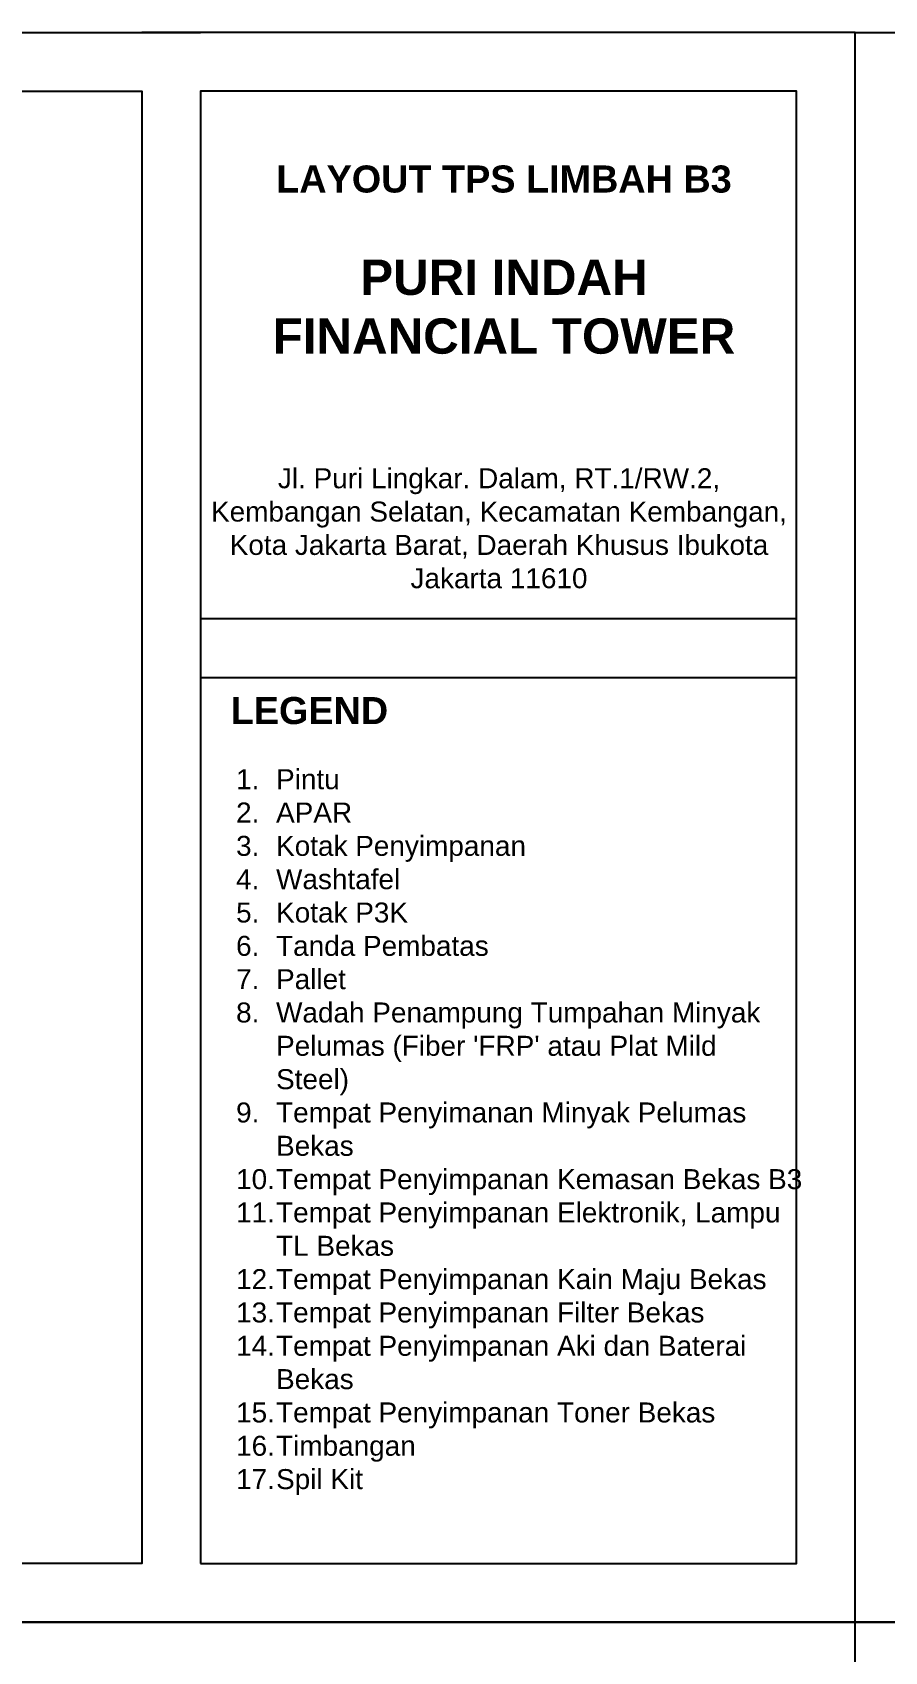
# Model space of a CAD drawing. Header units: millimetres. Extents: x -10849 to 51582, y -14593 to 28921.
# Drawn here: x 24848 to 28472, y -1200 to 5684 of the extents above; entities that cross this region are included whole.
import ezdxf

# ---------------------------------------------------------------- set-up
doc = ezdxf.new("R2010")
doc.units = ezdxf.units.MM
doc.styles.get("Standard").update_dxf_attribs({"font": 'arial.ttf'})

msp = doc.modelspace()

# ---------------------------------------------------------------- linework, layer by layer
for points in [[(25563, -1075), (14228.9, -1075), (14228.9, 5683.9), (25563, 5683.9)], [(25313, -1075), (28346.7, -1075), (28346.7, 5683.9), (25313, 5683.9)], [(39680.9, -1075), (28346.7, -1075), (28346.7, 5683.9), (39680.9, 5683.9)], [(25563, 3191.6), (28096.7, 3191.6)], [(25563, 2941.6), (28096.7, 2941.6)], [(25563, -7833.9), (14228.9, -7833.9), (14228.9, -1075), (25563, -1075)], [(25313, -7833.9), (28346.7, -7833.9), (28346.7, -1075), (25313, -1075)], [(39680.9, -7833.9), (28346.7, -7833.9), (28346.7, -1075), (39680.9, -1075)]]:
    msp.add_lwpolyline(points)
for points in [[(14478.9, 5433.9), (25313, 5433.9), (25313, -825), (14478.9, -825)], [(25563, -825), (28096.7, -825), (28096.7, 5433.9), (25563, 5433.9)]]:
    msp.add_lwpolyline(points, close=True)

# ---------------------------------------------------------------- texts
at = {"attachment_point": 1}
for s, width, insert, char_height in [('\\pxqc;{\\fArial|b1|i0|c0|p34;\\H0.92x;LAYOUT TPS LIMBAH B3\\P\\H1.08696x;\\P\\H1.2x;PURI INDAH \\PFINANCIAL TOWER}', 2823.659, (25441.3, 5118.1), 125), ('\\pxqc;Jl. Puri Lingkar. Dalam, RT.1/RW.2, Kembangan Selatan, Kecamatan Kembangan, Kota Jakarta Barat, Daerah Khusus Ibukota Jakarta 11610', 2445.621, (25609.2, 3830.9), 85), ('{\\fArial|b1|i0|c0|p34;\\H0.92x;LEGEND}', 925.541, (25691.3, 2858.3), 125), ("\\pxi-2,l3,ql,t3;1.^IPintu\\P2.^IAPAR\\P3.^IKotak Penyimpanan\\P4.^IWashtafel\\P5.^IKotak P3K\\P6.^ITanda Pembatas\\P7.^IPallet\\P8.^IWadah Penampung Tumpahan Minyak Pelumas (Fiber 'FRP' atau Plat Mild Steel)\\P9.^ITempat Penyimanan Minyak Pelumas Bekas\\P10.^ITempat Penyimpanan Kemasan Bekas B3\\P11.^ITempat Penyimpanan Elektronik, Lampu TL Bekas\\P12.^ITempat Penyimpanan Kain Maju Bekas\\P13.^ITempat Penyimpanan Filter Bekas\\P14.^ITempat Penyimpanan Aki dan Baterai Bekas\\P15.^ITempat Penyimpanan Toner Bekas\\P16.^ITimbangan\\P17.^ISpil Kit", 2445.621, (25629.1, 2551.5), 85)]:
    msp.add_mtext_dynamic_manual_height_columns(s, width=width, gutter_width=12.5, heights=[0], dxfattribs=dict(at, insert=insert, char_height=char_height))

doc.saveas('drawing.dxf')
